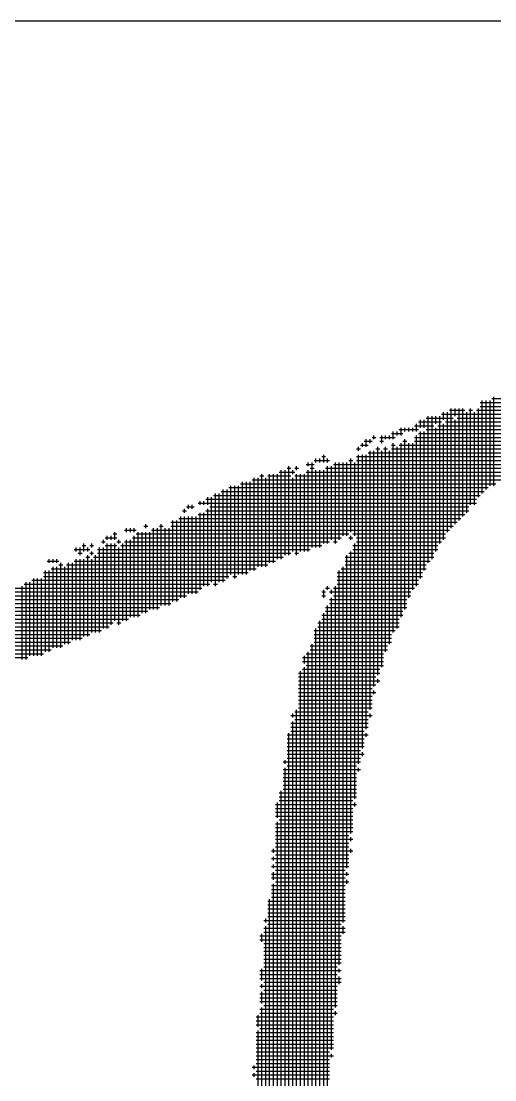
# Model space of a CAD drawing. Header units: feet. Extents: x 0 to 510288, y 0 to 371336.
# Drawn here: x 354341 to 354919, y 89041 to 90336 of the extents above; entities that cross this region are included whole.
import ezdxf
from ezdxf.enums import TextEntityAlignment as Align

# ---------------------------------------------------------------- set-up
doc = ezdxf.new("R2010")
doc.units = ezdxf.units.FT
doc.header["$LTSCALE"] = 100
doc.header["$MEASUREMENT"] = 0
for name, color, linetype in [('CX-BORD-LIN1', 4, 'CONTINUOUS'), ('CX-BORD-LIN2', 3, 'CONTINUOUS'), ('CX-BORD-TEX2', 7, 'CONTINUOUS'), ('CX-BORD-TEX3', 6, 'CONTINUOUS'), ('CX-MISC', 2, 'CONTINUOUS')]:
    doc.layers.add(name, color=color, linetype=linetype)
doc.styles.add('TB_TEXT', font='')
doc.styles.add('TB_WBTXT', font='')
doc.styles.add('TB_WMTXT', font='')
doc.styles.get('TB_TEXT').set_extended_font_data('Dotum')
doc.styles.get('TB_WBTXT').set_extended_font_data('Dotum')
doc.styles.get('TB_WMTXT').set_extended_font_data('Dotum')

# ---------------------------------------------------------------- blocks, each defined once
blk = doc.blocks.new('CXBLKA1-KHCA')
at = {"layer": 'CX-BORD-LIN2'}
blk.add_lwpolyline([(558, 12), (270, 12)], dxfattribs=at)
at = {"layer": 'CX-BORD-LIN1', "style": 'TB_TEXT'}
for tag, p in [('TR_RCON5', (342.3033, 33)), ('TR_RCON4', (342.3033, 27)), ('TR_RCON3', (342.3033, 21)), ('TR_RCON2', (342.3033, 15)), ('TR_RCON1', (342.3033, 9))]:
    blk.add_attdef(tag, text='', height=3.5, dxfattribs=at).set_placement(p, align=Align.MIDDLE_LEFT)
for tag, height, p in [('TR_DGN5', 3.5, (451.1185, 33)), ('TR_CHK5', 3.5, (491.1185, 33)), ('TR_RDAT5', 3.5, (317.5, 33)), ('TR_APP5', 3.5, (531.1185, 33)), ('TR_RNUM5', 3, (285.1051, 32.6366)), ('TR_DGN4', 3.5, (451.1185, 27)), ('TR_CHK4', 3.5, (491.1185, 27)), ('TR_RDAT4', 3.5, (317.5, 27)), ('TR_APP4', 3.5, (531.1185, 27)), ('TR_RNUM4', 3, (285.1051, 26.6366)), ('TR_RDAT3', 3.5, (317.5, 21)), ('TR_DGN3', 3.5, (451.1185, 21)), ('TR_CHK3', 3.5, (491.1185, 21)), ('TR_APP3', 3.5, (531.1185, 21)), ('TR_RNUM3', 3, (285.1051, 20.6366)), ('TR_RDAT2', 3.5, (317.5, 15)), ('TR_DGN2', 3.5, (451.1185, 15)), ('TR_CHK2', 3.5, (491.1185, 15)), ('TR_APP2', 3.5, (531.1185, 15)), ('TR_RNUM2', 3, (285.1051, 14.6366)), ('TR_DGN1', 3.5, (451.1185, 9)), ('TR_CHK1', 3.5, (491.1185, 9)), ('TR_RDAT1', 3.5, (317.5, 9)), ('TR_APP1', 3.5, (531.1185, 9)), ('TR_RNUM1', 3, (285.1051, 8.6366))]:
    blk.add_attdef(tag, text='', height=height, dxfattribs=at).set_placement(p, align=Align.MIDDLE_CENTER)
at = {"layer": 'CX-BORD-LIN2', "style": 'TB_TEXT'}
blk.add_attdef('TD_VERSION', text='', height=3, rotation=90, dxfattribs=at).set_placement((800.5, 48.0149), align=Align.MIDDLE_CENTER)
at = {"layer": 'CX-BORD-TEX2', "style": 'TB_WMTXT'}
for tag, height, p in [('TB_CNAME', 5, (15.3448, 531.8324)), ('TB_CSCOP', 4, (16.6346, 523.8324))]:
    blk.add_attdef(tag, text='', height=height, dxfattribs=at).set_placement(p, align=Align.BOTTOM_LEFT)
at = {"layer": 'CX-BORD-TEX2', "style": 'TB_WBTXT'}
for tag, height, p in [('TB_MTITIL', 10, (398, 533.3264)), ('TB_STITL', 7, (398, 518.3264))]:
    blk.add_attdef(tag, text='', height=height, dxfattribs=at).set_placement(p, align=Align.MIDDLE_CENTER)
at = {"layer": 'CX-BORD-TEX3', "style": 'TB_TEXT'}
for tag, height, p in [('TD_LNDST', 4.5, (215, 31.5)), ('TD_DSECT', 4.5, (605.5, 31.5)), ('TD_DDIST', 4.5, (654.5, 31.5)), ('TD_DNAME_TOP', 4.5, (755, 27.957)), ('TD_CSECT', 4.5, (605.5, 22.5)), ('TD_CDIST', 4.5, (654.5, 22.5)), ('TD_DNAME_MAIN', 4.5, (755, 21.4731)), ('TD_DNAME_BOT', 3, (755, 15.2489)), ('TD_HSCAL', 4.5, (620.8841, 13.7484)), ('TD_VSCAL', 4.5, (656.8615, 13.7484)), ('TD_CCOMP', 4.5, (215, 13.5927)), ('TD_CSTEP', 4.5, (250.744, 5.125)), ('TD_FIELD', 4.5, (180, 5.125)), ('TD_DWGNO', 4.5, (755, 5.0017)), ('TD_DWGCODE', 4.5, (637, 4.7908))]:
    blk.add_attdef(tag, text='', height=height, dxfattribs=at).set_placement(p, align=Align.MIDDLE_CENTER)
for tag, height, width, p in [('TD_DCOMP', 4.5, 0.95, (215, 22.5875)), ('TD_CNAME', 5, 0.78, (65, 7.5956))]:
    blk.add_attdef(tag, text='', height=height, dxfattribs=dict(at, width=width)).set_placement(p, align=Align.MIDDLE_CENTER)

msp = doc.modelspace()

# ---------------------------------------------------------------- linework, layer by layer
at = {"layer": 'CX-MISC'}
for p, q in [((354901.7, 89869.5, 12271.3), (355194.7, 89869.5, 12271.3)), ((354904.1, 89758.5, 12271.3), (354904.1, 89871.9, 12271.3)), ((354908.8, 89763.2, 12271.3), (354908.8, 89871.9, 12271.3)), ((354913.6, 89767.9, 12271.3), (354913.6, 89871.9, 12271.3)), ((354915.9, 89874.3, 12271.3), (355208.9, 89874.3, 12271.3)), ((354918.3, 89767.9, 12271.3), (354918.3, 89876.6, 12271.3)), ((354854.5, 89855.4, 12271.3), (355142.7, 89855.4, 12271.3)), ((354856.9, 89848.3, 12271.3), (354856.9, 89857.7, 12271.3)), ((354861.6, 89711.2, 12271.3), (354861.6, 89857.7, 12271.3)), ((354863.9, 89860.1, 12271.3), (354882.8, 89860.1, 12271.3)), ((354866.3, 89716, 12271.3), (354866.3, 89862.4, 12271.3)), ((354871, 89853, 12271.3), (354871, 89862.4, 12271.3)), ((354875.8, 89725.4, 12271.3), (354875.8, 89862.4, 12271.3)), ((354880.5, 89730.1, 12271.3), (354880.5, 89862.4, 12271.3)), ((354885.2, 89734.9, 12271.3), (354885.2, 89857.7, 12271.3)), ((354887.6, 89860.1, 12271.3), (354892.3, 89860.1, 12271.3)), ((354889.9, 89744.3, 12271.3), (354889.9, 89862.4, 12271.3)), ((354894.7, 89744.3, 12271.3), (354894.7, 89857.7, 12271.3)), ((354897, 89860.1, 12271.3), (355171.1, 89860.1, 12271.3)), ((354899.4, 89753.8, 12271.3), (354899.4, 89862.4, 12271.3)), ((354901.7, 89864.8, 12271.3), (355185.2, 89864.8, 12271.3)), ((354821.4, 89841.2, 12271.3), (354845, 89841.2, 12271.3)), ((354823.8, 89834.1, 12271.3), (354823.8, 89843.5, 12271.3)), ((354826.1, 89845.9, 12271.3), (354854.5, 89845.9, 12271.3)), ((354828.5, 89838.8, 12271.3), (354828.5, 89848.3, 12271.3)), ((354833.2, 89838.8, 12271.3), (354833.2, 89848.3, 12271.3)), ((354835.6, 89850.6, 12271.3), (354868.7, 89850.6, 12271.3)), ((354838, 89673.4, 12271.3), (354838, 89853, 12271.3)), ((354842.7, 89678.2, 12271.3), (354842.7, 89853, 12271.3)), ((354847.4, 89843.5, 12271.3), (354847.4, 89853, 12271.3)), ((354849.8, 89841.2, 12271.3), (355123.8, 89841.2, 12271.3)), ((354852.1, 89697.1, 12271.3), (354852.1, 89853, 12271.3)), ((354856.9, 89701.8, 12271.3), (354856.9, 89843.5, 12271.3)), ((354859.2, 89845.9, 12271.3), (355133.3, 89845.9, 12271.3)), ((354871, 89720.7, 12271.3), (354871, 89848.3, 12271.3)), ((354873.4, 89850.6, 12271.3), (355138, 89850.6, 12271.3)), ((354771.8, 89824.6, 12271.3), (354771.8, 89829.4, 12271.3)), ((354781.3, 89819.9, 12271.3), (354781.3, 89829.4, 12271.3)), ((354786, 89824.6, 12271.3), (354786, 89829.4, 12271.3)), ((354790.7, 89824.6, 12271.3), (354790.7, 89829.4, 12271.3)), ((354793.1, 89831.7, 12271.3), (354807.2, 89831.7, 12271.3)), ((354795.4, 89824.6, 12271.3), (354795.4, 89834.1, 12271.3)), ((354800.2, 89829.4, 12271.3), (354800.2, 89834.1, 12271.3)), ((354802.5, 89836.5, 12271.3), (354826.1, 89836.5, 12271.3)), ((354804.9, 89829.4, 12271.3), (354804.9, 89838.8, 12271.3)), ((354809.6, 89834.1, 12271.3), (354809.6, 89838.8, 12271.3)), ((354814.3, 89834.1, 12271.3), (354814.3, 89838.8, 12271.3)), ((354819.1, 89834.1, 12271.3), (354819.1, 89838.8, 12271.3)), ((354823.8, 89645.1, 12271.3), (354823.8, 89829.4, 12271.3)), ((354826.1, 89831.7, 12271.3), (355095.5, 89831.7, 12271.3)), ((354828.5, 89654.5, 12271.3), (354828.5, 89834.1, 12271.3)), ((354833.2, 89664, 12271.3), (354833.2, 89834.1, 12271.3)), ((354835.6, 89836.5, 12271.3), (355104.9, 89836.5, 12271.3)), ((354847.4, 89687.6, 12271.3), (354847.4, 89838.8, 12271.3)), ((354752.9, 89810.5, 12271.3), (354752.9, 89815.2, 12271.3)), ((354755.3, 89817.6, 12271.3), (354764.7, 89817.6, 12271.3)), ((354757.6, 89815.2, 12271.3), (354757.6, 89819.9, 12271.3)), ((354760, 89822.3, 12271.3), (354769.4, 89822.3, 12271.3)), ((354762.4, 89815.2, 12271.3), (354762.4, 89824.6, 12271.3)), ((354767.1, 89819.9, 12271.3), (354767.1, 89824.6, 12271.3)), ((354769.4, 89827, 12271.3), (354774.2, 89827, 12271.3)), ((354776.5, 89536.4, 12271.3), (354776.5, 89815.2, 12271.3)), ((354778.9, 89827, 12271.3), (354797.8, 89827, 12271.3)), ((354778.9, 89822.3, 12271.3), (354783.6, 89822.3, 12271.3)), ((354786, 89564.8, 12271.3), (354786, 89815.2, 12271.3)), ((354793.1, 89817.6, 12271.3), (354797.8, 89817.6, 12271.3)), ((354795.4, 89588.4, 12271.3), (354795.4, 89819.9, 12271.3)), ((354800.2, 89593.1, 12271.3), (354800.2, 89815.2, 12271.3)), ((354802.5, 89817.6, 12271.3), (355048.2, 89817.6, 12271.3)), ((354804.9, 89607.3, 12271.3), (354804.9, 89819.9, 12271.3)), ((354807.2, 89822.3, 12271.3), (354812, 89822.3, 12271.3)), ((354809.6, 89616.7, 12271.3), (354809.6, 89824.6, 12271.3)), ((354814.3, 89630.9, 12271.3), (354814.3, 89819.9, 12271.3)), ((354819.1, 89640.4, 12271.3), (354819.1, 89819.9, 12271.3)), ((354821.4, 89827, 12271.3), (355081.3, 89827, 12271.3)), ((354821.4, 89822.3, 12271.3), (355067.1, 89822.3, 12271.3)), ((354708, 89803.4, 12271.3), (354712.7, 89803.4, 12271.3)), ((354710.4, 89796.3, 12271.3), (354710.4, 89805.7, 12271.3)), ((354750.5, 89812.8, 12271.3), (354755.3, 89812.8, 12271.3)), ((354750.5, 89803.4, 12271.3), (355019.9, 89803.4, 12271.3)), ((354752.9, 89427.7, 12271.3), (354752.9, 89805.7, 12271.3)), ((354757.6, 89446.6, 12271.3), (354757.6, 89805.7, 12271.3)), ((354762.4, 89470.3, 12271.3), (354762.4, 89805.7, 12271.3)), ((354764.7, 89808.1, 12271.3), (355024.6, 89808.1, 12271.3)), ((354767.1, 89493.9, 12271.3), (354767.1, 89810.5, 12271.3)), ((354771.8, 89522.2, 12271.3), (354771.8, 89810.5, 12271.3)), ((354774.2, 89812.8, 12271.3), (354778.9, 89812.8, 12271.3)), ((354781.3, 89545.9, 12271.3), (354781.3, 89810.5, 12271.3)), ((354783.6, 89812.8, 12271.3), (354788.3, 89812.8, 12271.3)), ((354790.7, 89574.2, 12271.3), (354790.7, 89810.5, 12271.3)), ((354793.1, 89812.8, 12271.3), (355038.8, 89812.8, 12271.3)), ((354665.5, 89789.2, 12271.3), (354670.2, 89789.2, 12271.3)), ((354667.9, 89682.9, 12271.3), (354667.9, 89791.6, 12271.3)), ((354674.9, 89789.2, 12271.3), (354679.7, 89789.2, 12271.3)), ((354677.3, 89786.8, 12271.3), (354677.3, 89791.6, 12271.3)), ((354689.1, 89793.9, 12271.3), (354698.6, 89793.9, 12271.3)), ((354691.5, 89791.6, 12271.3), (354691.5, 89796.3, 12271.3)), ((354693.8, 89789.2, 12271.3), (354698.6, 89789.2, 12271.3)), ((354696.2, 89692.3, 12271.3), (354696.2, 89796.3, 12271.3)), ((354698.6, 89798.7, 12271.3), (354717.5, 89798.7, 12271.3)), ((354700.9, 89796.3, 12271.3), (354700.9, 89801, 12271.3)), ((354705.7, 89796.3, 12271.3), (354705.7, 89801, 12271.3)), ((354712.7, 89789.2, 12271.3), (354972.6, 89789.2, 12271.3)), ((354715.1, 89796.3, 12271.3), (354715.1, 89801, 12271.3)), ((354715.1, 89697.1, 12271.3), (354715.1, 89791.6, 12271.3)), ((354719.8, 89701.8, 12271.3), (354719.8, 89791.6, 12271.3)), ((354722.2, 89793.9, 12271.3), (354986.8, 89793.9, 12271.3)), ((354724.6, 89697.1, 12271.3), (354724.6, 89796.3, 12271.3)), ((354729.3, 89701.8, 12271.3), (354729.3, 89796.3, 12271.3)), ((354734, 89706.5, 12271.3), (354734, 89796.3, 12271.3)), ((354738.7, 89706.5, 12271.3), (354738.7, 89796.3, 12271.3)), ((354741.1, 89798.7, 12271.3), (354745.8, 89798.7, 12271.3)), ((354743.5, 89711.2, 12271.3), (354743.5, 89801, 12271.3)), ((354748.2, 89706.5, 12271.3), (354748.2, 89796.3, 12271.3)), ((354750.5, 89798.7, 12271.3), (355010.4, 89798.7, 12271.3)), ((354625.3, 89664, 12271.3), (354625.3, 89777.4, 12271.3)), ((354630.1, 89668.7, 12271.3), (354630.1, 89777.4, 12271.3)), ((354632.4, 89779.8, 12271.3), (354637.1, 89779.8, 12271.3)), ((354634.8, 89668.7, 12271.3), (354634.8, 89782.1, 12271.3)), ((354639.5, 89668.7, 12271.3), (354639.5, 89777.4, 12271.3)), ((354641.9, 89779.8, 12271.3), (354670.2, 89779.8, 12271.3)), ((354644.2, 89673.4, 12271.3), (354644.2, 89782.1, 12271.3)), ((354649, 89673.4, 12271.3), (354649, 89782.1, 12271.3)), ((354653.7, 89678.2, 12271.3), (354653.7, 89782.1, 12271.3)), ((354656, 89784.5, 12271.3), (354674.9, 89784.5, 12271.3)), ((354658.4, 89678.2, 12271.3), (354658.4, 89786.8, 12271.3)), ((354663.1, 89682.9, 12271.3), (354663.1, 89786.8, 12271.3)), ((354672.6, 89782.1, 12271.3), (354672.6, 89786.8, 12271.3)), ((354672.6, 89687.6, 12271.3), (354672.6, 89777.4, 12271.3)), ((354674.9, 89779.8, 12271.3), (354944.3, 89779.8, 12271.3)), ((354677.3, 89682.9, 12271.3), (354677.3, 89782.1, 12271.3)), ((354682, 89687.6, 12271.3), (354682, 89782.1, 12271.3)), ((354686.8, 89687.6, 12271.3), (354686.8, 89782.1, 12271.3)), ((354689.1, 89784.5, 12271.3), (354963.2, 89784.5, 12271.3)), ((354691.5, 89687.6, 12271.3), (354691.5, 89786.8, 12271.3)), ((354700.9, 89692.3, 12271.3), (354700.9, 89786.8, 12271.3)), ((354705.7, 89692.3, 12271.3), (354705.7, 89786.8, 12271.3)), ((354710.4, 89697.1, 12271.3), (354710.4, 89786.8, 12271.3)), ((354587.5, 89649.8, 12271.3), (354587.5, 89763.2, 12271.3)), ((354592.3, 89654.5, 12271.3), (354592.3, 89763.2, 12271.3)), ((354594.6, 89765.6, 12271.3), (354911.2, 89765.6, 12271.3)), ((354597, 89659.3, 12271.3), (354597, 89767.9, 12271.3)), ((354601.7, 89654.5, 12271.3), (354601.7, 89767.9, 12271.3)), ((354606.4, 89659.3, 12271.3), (354606.4, 89767.9, 12271.3)), ((354608.8, 89770.3, 12271.3), (354920.6, 89770.3, 12271.3)), ((354611.2, 89659.3, 12271.3), (354611.2, 89772.7, 12271.3)), ((354615.9, 89659.3, 12271.3), (354615.9, 89772.7, 12271.3)), ((354620.6, 89664, 12271.3), (354620.6, 89772.7, 12271.3)), ((354623, 89775, 12271.3), (354930.1, 89775, 12271.3)), ((354566.3, 89751.4, 12271.3), (354897, 89751.4, 12271.3)), ((354568.6, 89744.3, 12271.3), (354568.6, 89753.8, 12271.3)), ((354573.4, 89649.8, 12271.3), (354573.4, 89753.8, 12271.3)), ((354575.7, 89756.1, 12271.3), (354901.7, 89756.1, 12271.3)), ((354578.1, 89645.1, 12271.3), (354578.1, 89758.5, 12271.3)), ((354582.8, 89649.8, 12271.3), (354582.8, 89758.5, 12271.3)), ((354585.2, 89760.9, 12271.3), (354906.5, 89760.9, 12271.3)), ((354537.9, 89737.2, 12271.3), (354542.6, 89737.2, 12271.3)), ((354540.3, 89734.9, 12271.3), (354540.3, 89739.6, 12271.3)), ((354542.6, 89742, 12271.3), (354552.1, 89742, 12271.3)), ((354545, 89739.6, 12271.3), (354545, 89744.3, 12271.3)), ((354549.7, 89739.6, 12271.3), (354549.7, 89744.3, 12271.3)), ((354556.8, 89746.7, 12271.3), (354897, 89746.7, 12271.3)), ((354559.2, 89744.3, 12271.3), (354559.2, 89749, 12271.3)), ((354563.9, 89744.3, 12271.3), (354563.9, 89749, 12271.3)), ((354566.3, 89737.2, 12271.3), (354887.6, 89737.2, 12271.3)), ((354568.6, 89645.1, 12271.3), (354568.6, 89739.6, 12271.3)), ((354571, 89742, 12271.3), (354887.6, 89742, 12271.3)), ((354526.1, 89626.2, 12271.3), (354526.1, 89725.4, 12271.3)), ((354530.8, 89626.2, 12271.3), (354530.8, 89725.4, 12271.3)), ((354533.2, 89727.8, 12271.3), (354878.1, 89727.8, 12271.3)), ((354535.6, 89630.9, 12271.3), (354535.6, 89730.1, 12271.3)), ((354540.3, 89630.9, 12271.3), (354540.3, 89730.1, 12271.3)), ((354545, 89635.6, 12271.3), (354545, 89730.1, 12271.3)), ((354549.7, 89635.6, 12271.3), (354549.7, 89730.1, 12271.3)), ((354554.5, 89635.6, 12271.3), (354554.5, 89730.1, 12271.3)), ((354556.8, 89732.5, 12271.3), (354882.8, 89732.5, 12271.3)), ((354559.2, 89640.4, 12271.3), (354559.2, 89734.9, 12271.3)), ((354563.9, 89645.1, 12271.3), (354563.9, 89734.9, 12271.3)), ((354455.2, 89701.8, 12271.3), (354455.2, 89711.2, 12271.3)), ((354467, 89713.6, 12271.3), (354481.2, 89713.6, 12271.3)), ((354469.4, 89711.2, 12271.3), (354469.4, 89716, 12271.3)), ((354474.1, 89711.2, 12271.3), (354474.1, 89716, 12271.3)), ((354478.9, 89711.2, 12271.3), (354478.9, 89716, 12271.3)), ((354483.6, 89607.3, 12271.3), (354483.6, 89711.2, 12271.3)), ((354488.3, 89612, 12271.3), (354488.3, 89711.2, 12271.3)), ((354490.7, 89718.3, 12271.3), (354495.4, 89718.3, 12271.3)), ((354493, 89716, 12271.3), (354493, 89720.7, 12271.3)), ((354493, 89612, 12271.3), (354493, 89711.2, 12271.3)), ((354497.8, 89616.7, 12271.3), (354497.8, 89711.2, 12271.3)), ((354500.1, 89713.6, 12271.3), (354863.9, 89713.6, 12271.3)), ((354502.5, 89616.7, 12271.3), (354502.5, 89716, 12271.3)), ((354507.2, 89616.7, 12271.3), (354507.2, 89716, 12271.3)), ((354509.6, 89718.3, 12271.3), (354514.3, 89718.3, 12271.3)), ((354511.9, 89621.5, 12271.3), (354511.9, 89720.7, 12271.3)), ((354516.7, 89621.5, 12271.3), (354516.7, 89716, 12271.3)), ((354521.4, 89621.5, 12271.3), (354521.4, 89716, 12271.3)), ((354523.7, 89723.1, 12271.3), (354873.4, 89723.1, 12271.3)), ((354523.7, 89718.3, 12271.3), (354868.7, 89718.3, 12271.3)), ((354438.7, 89699.4, 12271.3), (354443.4, 89699.4, 12271.3)), ((354441.1, 89697.1, 12271.3), (354441.1, 89701.8, 12271.3)), ((354443.4, 89704.2, 12271.3), (354457.6, 89704.2, 12271.3)), ((354445.8, 89701.8, 12271.3), (354445.8, 89706.5, 12271.3)), ((354450.5, 89701.8, 12271.3), (354450.5, 89706.5, 12271.3)), ((354452.9, 89708.9, 12271.3), (354457.6, 89708.9, 12271.3)), ((354457.6, 89699.4, 12271.3), (354462.3, 89699.4, 12271.3)), ((354460, 89697.1, 12271.3), (354460, 89701.8, 12271.3)), ((354467, 89699.4, 12271.3), (354717.5, 89699.4, 12271.3)), ((354469.4, 89602.6, 12271.3), (354469.4, 89701.8, 12271.3)), ((354474.1, 89607.3, 12271.3), (354474.1, 89701.8, 12271.3)), ((354476.5, 89704.2, 12271.3), (354731.6, 89704.2, 12271.3)), ((354478.9, 89607.3, 12271.3), (354478.9, 89706.5, 12271.3)), ((354481.2, 89708.9, 12271.3), (354741.1, 89708.9, 12271.3)), ((354722.2, 89699.4, 12271.3), (354726.9, 89699.4, 12271.3)), ((354741.1, 89704.2, 12271.3), (354745.8, 89704.2, 12271.3)), ((354743.5, 89701.8, 12271.3), (354743.5, 89706.5, 12271.3)), ((354745.8, 89708.9, 12271.3), (354859.2, 89708.9, 12271.3)), ((354750.5, 89704.2, 12271.3), (354859.2, 89704.2, 12271.3)), ((354750.5, 89699.4, 12271.3), (354854.5, 89699.4, 12271.3)), ((354405.6, 89690, 12271.3), (354424.5, 89690, 12271.3)), ((354408, 89687.6, 12271.3), (354408, 89692.3, 12271.3)), ((354410.3, 89685.3, 12271.3), (354415.1, 89685.3, 12271.3)), ((354412.7, 89682.9, 12271.3), (354412.7, 89692.3, 12271.3)), ((354415.1, 89694.7, 12271.3), (354419.8, 89694.7, 12271.3)), ((354417.4, 89687.6, 12271.3), (354417.4, 89697.1, 12271.3)), ((354422.2, 89687.6, 12271.3), (354422.2, 89692.3, 12271.3)), ((354424.5, 89694.7, 12271.3), (354429.2, 89694.7, 12271.3)), ((354424.5, 89685.3, 12271.3), (354429.2, 89685.3, 12271.3)), ((354426.9, 89692.3, 12271.3), (354426.9, 89697.1, 12271.3)), ((354426.9, 89682.9, 12271.3), (354426.9, 89687.6, 12271.3)), ((354434, 89690, 12271.3), (354693.8, 89690, 12271.3)), ((354434, 89685.3, 12271.3), (354670.2, 89685.3, 12271.3)), ((354436.3, 89588.4, 12271.3), (354436.3, 89692.3, 12271.3)), ((354441.1, 89593.1, 12271.3), (354441.1, 89692.3, 12271.3)), ((354443.4, 89694.7, 12271.3), (354457.6, 89694.7, 12271.3)), ((354445.8, 89593.1, 12271.3), (354445.8, 89697.1, 12271.3)), ((354450.5, 89597.8, 12271.3), (354450.5, 89697.1, 12271.3)), ((354455.2, 89602.6, 12271.3), (354455.2, 89697.1, 12271.3)), ((354460, 89597.8, 12271.3), (354460, 89692.3, 12271.3)), ((354462.3, 89694.7, 12271.3), (354708, 89694.7, 12271.3)), ((354464.7, 89602.6, 12271.3), (354464.7, 89697.1, 12271.3)), ((354674.9, 89685.3, 12271.3), (354679.7, 89685.3, 12271.3)), ((354741.1, 89685.3, 12271.3), (354845, 89685.3, 12271.3)), ((354743.5, 89342.7, 12271.3), (354743.5, 89687.6, 12271.3)), ((354745.8, 89694.7, 12271.3), (354849.8, 89694.7, 12271.3)), ((354745.8, 89690, 12271.3), (354849.8, 89690, 12271.3)), ((354748.2, 89385.2, 12271.3), (354748.2, 89697.1, 12271.3)), ((354372.5, 89675.8, 12271.3), (354386.7, 89675.8, 12271.3)), ((354374.9, 89673.4, 12271.3), (354374.9, 89678.2, 12271.3)), ((354379.6, 89673.4, 12271.3), (354379.6, 89678.2, 12271.3)), ((354384.4, 89673.4, 12271.3), (354384.4, 89678.2, 12271.3)), ((354389.1, 89569.5, 12271.3), (354389.1, 89673.4, 12271.3)), ((354398.5, 89574.2, 12271.3), (354398.5, 89673.4, 12271.3)), ((354403.3, 89578.9, 12271.3), (354403.3, 89673.4, 12271.3)), ((354405.6, 89675.8, 12271.3), (354651.3, 89675.8, 12271.3)), ((354408, 89578.9, 12271.3), (354408, 89678.2, 12271.3)), ((354412.7, 89578.9, 12271.3), (354412.7, 89678.2, 12271.3)), ((354417.4, 89583.7, 12271.3), (354417.4, 89678.2, 12271.3)), ((354419.8, 89680.5, 12271.3), (354424.5, 89680.5, 12271.3)), ((354422.2, 89583.7, 12271.3), (354422.2, 89682.9, 12271.3)), ((354426.9, 89588.4, 12271.3), (354426.9, 89678.2, 12271.3)), ((354429.2, 89680.5, 12271.3), (354660.8, 89680.5, 12271.3)), ((354431.6, 89588.4, 12271.3), (354431.6, 89682.9, 12271.3)), ((354736.4, 89680.5, 12271.3), (354845, 89680.5, 12271.3)), ((354736.4, 89675.8, 12271.3), (354840.3, 89675.8, 12271.3)), ((354738.7, 89300.2, 12271.3), (354738.7, 89682.9, 12271.3)), ((354367.8, 89661.6, 12271.3), (354618.2, 89661.6, 12271.3)), ((354370.2, 89564.8, 12271.3), (354370.2, 89664, 12271.3)), ((354374.9, 89564.8, 12271.3), (354374.9, 89664, 12271.3)), ((354377.3, 89666.4, 12271.3), (354627.7, 89666.4, 12271.3)), ((354379.6, 89569.5, 12271.3), (354379.6, 89668.7, 12271.3)), ((354384.4, 89569.5, 12271.3), (354384.4, 89668.7, 12271.3)), ((354386.7, 89671.1, 12271.3), (354391.4, 89671.1, 12271.3)), ((354393.8, 89574.2, 12271.3), (354393.8, 89668.7, 12271.3)), ((354396.2, 89671.1, 12271.3), (354641.9, 89671.1, 12271.3)), ((354726.9, 89661.6, 12271.3), (354830.9, 89661.6, 12271.3)), ((354729.3, 89182, 12271.3), (354729.3, 89664, 12271.3)), ((354731.6, 89666.4, 12271.3), (354835.6, 89666.4, 12271.3)), ((354734, 89234, 12271.3), (354734, 89668.7, 12271.3)), ((354736.4, 89671.1, 12271.3), (354835.6, 89671.1, 12271.3)), ((354344.2, 89647.5, 12271.3), (354571, 89647.5, 12271.3)), ((354346.6, 89555.3, 12271.3), (354346.6, 89649.8, 12271.3)), ((354351.3, 89560, 12271.3), (354351.3, 89649.8, 12271.3)), ((354353.6, 89652.2, 12271.3), (354589.9, 89652.2, 12271.3)), ((354356, 89560, 12271.3), (354356, 89654.5, 12271.3)), ((354360.7, 89560, 12271.3), (354360.7, 89654.5, 12271.3)), ((354365.5, 89560, 12271.3), (354365.5, 89654.5, 12271.3)), ((354367.8, 89656.9, 12271.3), (354594.6, 89656.9, 12271.3)), ((354575.7, 89647.5, 12271.3), (354580.4, 89647.5, 12271.3)), ((354599.3, 89656.9, 12271.3), (354604.1, 89656.9, 12271.3)), ((354726.9, 89656.9, 12271.3), (354830.9, 89656.9, 12271.3)), ((354726.9, 89652.2, 12271.3), (354826.1, 89652.2, 12271.3)), ((354726.9, 89647.5, 12271.3), (354826.1, 89647.5, 12271.3)), ((354301.7, 89638, 12271.3), (354556.8, 89638, 12271.3)), ((354320.6, 89642.7, 12271.3), (354561.5, 89642.7, 12271.3)), ((354341.8, 89555.3, 12271.3), (354341.8, 89645.1, 12271.3)), ((354708, 89638, 12271.3), (354712.7, 89638, 12271.3)), ((354710.4, 89630.9, 12271.3), (354710.4, 89640.4, 12271.3)), ((354712.7, 89642.7, 12271.3), (354717.5, 89642.7, 12271.3)), ((354715.1, 89640.4, 12271.3), (354715.1, 89645.1, 12271.3)), ((354717.5, 89638, 12271.3), (354816.7, 89638, 12271.3)), ((354719.8, 89635.6, 12271.3), (354719.8, 89640.4, 12271.3)), ((354722.2, 89642.7, 12271.3), (354821.4, 89642.7, 12271.3)), ((354724.6, 89130.1, 12271.3), (354724.6, 89645.1, 12271.3)), ((354273.3, 89623.8, 12271.3), (354523.7, 89623.8, 12271.3)), ((354287.5, 89628.6, 12271.3), (354533.2, 89628.6, 12271.3)), ((354292.2, 89633.3, 12271.3), (354542.6, 89633.3, 12271.3)), ((354708, 89633.3, 12271.3), (354712.7, 89633.3, 12271.3)), ((354715.1, 89016.7, 12271.3), (354715.1, 89621.5, 12271.3)), ((354717.5, 89628.6, 12271.3), (354812, 89628.6, 12271.3)), ((354717.5, 89623.8, 12271.3), (354812, 89623.8, 12271.3)), ((354719.8, 89078.1, 12271.3), (354719.8, 89630.9, 12271.3)), ((354722.2, 89633.3, 12271.3), (354816.7, 89633.3, 12271.3)), ((354235.5, 89609.7, 12271.3), (354485.9, 89609.7, 12271.3)), ((354249.7, 89614.4, 12271.3), (354495.4, 89614.4, 12271.3)), ((354259.1, 89619.1, 12271.3), (354509.6, 89619.1, 12271.3)), ((354708, 89609.7, 12271.3), (354807.2, 89609.7, 12271.3)), ((354710.4, 88969.4, 12271.3), (354710.4, 89612, 12271.3)), ((354712.7, 89619.1, 12271.3), (354812, 89619.1, 12271.3)), ((354712.7, 89614.4, 12271.3), (354807.2, 89614.4, 12271.3)), ((354197.7, 89595.5, 12271.3), (354448.1, 89595.5, 12271.3)), ((354211.9, 89600.2, 12271.3), (354452.9, 89600.2, 12271.3)), ((354226.1, 89604.9, 12271.3), (354471.8, 89604.9, 12271.3)), ((354457.6, 89600.2, 12271.3), (354462.3, 89600.2, 12271.3)), ((354703.3, 89600.2, 12271.3), (354802.5, 89600.2, 12271.3)), ((354703.3, 89595.5, 12271.3), (354802.5, 89595.5, 12271.3)), ((354705.7, 88822.9, 12271.3), (354705.7, 89602.6, 12271.3)), ((354708, 89604.9, 12271.3), (354802.5, 89604.9, 12271.3)), ((354145.7, 89586, 12271.3), (354424.5, 89586, 12271.3)), ((354188.3, 89590.8, 12271.3), (354438.7, 89590.8, 12271.3)), ((354698.6, 89590.8, 12271.3), (354797.8, 89590.8, 12271.3)), ((354698.6, 89586, 12271.3), (354793.1, 89586, 12271.3)), ((354700.9, 88818.2, 12271.3), (354700.9, 89593.1, 12271.3)), ((354112.7, 89571.9, 12271.3), (354391.4, 89571.9, 12271.3)), ((354126.8, 89576.6, 12271.3), (354400.9, 89576.6, 12271.3)), ((354136.3, 89581.3, 12271.3), (354415.1, 89581.3, 12271.3)), ((354693.8, 89571.9, 12271.3), (354788.3, 89571.9, 12271.3)), ((354696.2, 88813.5, 12271.3), (354696.2, 89574.2, 12271.3)), ((354698.6, 89581.3, 12271.3), (354793.1, 89581.3, 12271.3)), ((354698.6, 89576.6, 12271.3), (354793.1, 89576.6, 12271.3)), ((354084.3, 89557.7, 12271.3), (354348.9, 89557.7, 12271.3)), ((354089, 89562.4, 12271.3), (354367.8, 89562.4, 12271.3)), ((354093.8, 89567.1, 12271.3), (354377.3, 89567.1, 12271.3)), ((354684.4, 89557.7, 12271.3), (354783.6, 89557.7, 12271.3)), ((354686.8, 89550.6, 12271.3), (354686.8, 89560, 12271.3)), ((354689.1, 89562.4, 12271.3), (354783.6, 89562.4, 12271.3)), ((354691.5, 88813.5, 12271.3), (354691.5, 89564.8, 12271.3)), ((354693.8, 89567.1, 12271.3), (354788.3, 89567.1, 12271.3)), ((354684.4, 89553, 12271.3), (354783.6, 89553, 12271.3)), ((354684.4, 89543.5, 12271.3), (354778.9, 89543.5, 12271.3)), ((354686.8, 88780.4, 12271.3), (354686.8, 89545.9, 12271.3)), ((354689.1, 89548.2, 12271.3), (354783.6, 89548.2, 12271.3)), ((354679.7, 89538.8, 12271.3), (354778.9, 89538.8, 12271.3)), ((354679.7, 89534.1, 12271.3), (354774.2, 89534.1, 12271.3)), ((354682, 88752.1, 12271.3), (354682, 89541.1, 12271.3)), ((354776.5, 89527, 12271.3), (354776.5, 89531.7, 12271.3)), ((354679.7, 89529.3, 12271.3), (354778.9, 89529.3, 12271.3)), ((354679.7, 89524.6, 12271.3), (354774.2, 89524.6, 12271.3)), ((354679.7, 89519.9, 12271.3), (354769.4, 89519.9, 12271.3)), ((354771.8, 89512.8, 12271.3), (354771.8, 89517.5, 12271.3)), ((354679.7, 89515.2, 12271.3), (354774.2, 89515.2, 12271.3)), ((354679.7, 89510.4, 12271.3), (354769.4, 89510.4, 12271.3)), ((354679.7, 89505.7, 12271.3), (354769.4, 89505.7, 12271.3)), ((354674.9, 89491.5, 12271.3), (354764.7, 89491.5, 12271.3)), ((354677.3, 88733.2, 12271.3), (354677.3, 89493.9, 12271.3)), ((354679.7, 89501, 12271.3), (354769.4, 89501, 12271.3)), ((354679.7, 89496.3, 12271.3), (354769.4, 89496.3, 12271.3)), ((354670.2, 89486.8, 12271.3), (354769.4, 89486.8, 12271.3)), ((354672.6, 89484.4, 12271.3), (354672.6, 89489.2, 12271.3)), ((354672.6, 88695.4, 12271.3), (354672.6, 89479.7, 12271.3)), ((354674.9, 89482.1, 12271.3), (354764.7, 89482.1, 12271.3)), ((354767.1, 89484.4, 12271.3), (354767.1, 89489.2, 12271.3)), ((354667.9, 88662.3, 12271.3), (354667.9, 89465.5, 12271.3)), ((354670.2, 89477.4, 12271.3), (354764.7, 89477.4, 12271.3)), ((354670.2, 89472.6, 12271.3), (354764.7, 89472.6, 12271.3)), ((354670.2, 89467.9, 12271.3), (354760, 89467.9, 12271.3)), ((354762.4, 89460.8, 12271.3), (354762.4, 89465.5, 12271.3)), ((354665.5, 89463.2, 12271.3), (354764.7, 89463.2, 12271.3)), ((354665.5, 89458.5, 12271.3), (354760, 89458.5, 12271.3)), ((354665.5, 89453.7, 12271.3), (354760, 89453.7, 12271.3)), ((354665.5, 89449, 12271.3), (354760, 89449, 12271.3)), ((354665.5, 89444.3, 12271.3), (354755.3, 89444.3, 12271.3)), ((354665.5, 89439.6, 12271.3), (354760, 89439.6, 12271.3)), ((354757.6, 89437.2, 12271.3), (354757.6, 89441.9, 12271.3)), ((354660.8, 89430.1, 12271.3), (354755.3, 89430.1, 12271.3)), ((354663.1, 89427.7, 12271.3), (354663.1, 89432.5, 12271.3)), ((354665.5, 89434.8, 12271.3), (354755.3, 89434.8, 12271.3)), ((354660.8, 89420.7, 12271.3), (354755.3, 89420.7, 12271.3)), ((354660.8, 89415.9, 12271.3), (354750.5, 89415.9, 12271.3)), ((354663.1, 88633.9, 12271.3), (354663.1, 89423, 12271.3)), ((354665.5, 89425.4, 12271.3), (354750.5, 89425.4, 12271.3)), ((354752.9, 89418.3, 12271.3), (354752.9, 89423, 12271.3)), ((354660.8, 89411.2, 12271.3), (354750.5, 89411.2, 12271.3)), ((354660.8, 89406.5, 12271.3), (354750.5, 89406.5, 12271.3)), ((354660.8, 89401.8, 12271.3), (354750.5, 89401.8, 12271.3)), ((354656, 89392.3, 12271.3), (354750.5, 89392.3, 12271.3)), ((354656, 89387.6, 12271.3), (354750.5, 89387.6, 12271.3)), ((354658.4, 88619.8, 12271.3), (354658.4, 89394.7, 12271.3)), ((354660.8, 89397, 12271.3), (354750.5, 89397, 12271.3)), ((354651.3, 89378.1, 12271.3), (354750.5, 89378.1, 12271.3)), ((354653.7, 89361.6, 12271.3), (354653.7, 89380.5, 12271.3)), ((354656, 89382.9, 12271.3), (354745.8, 89382.9, 12271.3)), ((354748.2, 89375.8, 12271.3), (354748.2, 89380.5, 12271.3)), ((354651.3, 89373.4, 12271.3), (354745.8, 89373.4, 12271.3)), ((354651.3, 89368.7, 12271.3), (354745.8, 89368.7, 12271.3)), ((354651.3, 89364, 12271.3), (354745.8, 89364, 12271.3)), ((354651.3, 89354.5, 12271.3), (354745.8, 89354.5, 12271.3)), ((354651.3, 89349.8, 12271.3), (354745.8, 89349.8, 12271.3)), ((354653.7, 88596.1, 12271.3), (354653.7, 89356.9, 12271.3)), ((354656, 89359.2, 12271.3), (354745.8, 89359.2, 12271.3)), ((354651.3, 89345.1, 12271.3), (354745.8, 89345.1, 12271.3)), ((354651.3, 89340.3, 12271.3), (354741.1, 89340.3, 12271.3)), ((354743.5, 89333.2, 12271.3), (354743.5, 89338, 12271.3)), ((354649, 89319.1, 12271.3), (354649, 89323.8, 12271.3)), ((354651.3, 89335.6, 12271.3), (354745.8, 89335.6, 12271.3)), ((354651.3, 89330.9, 12271.3), (354741.1, 89330.9, 12271.3)), ((354651.3, 89326.2, 12271.3), (354741.1, 89326.2, 12271.3)), ((354743.5, 89319.1, 12271.3), (354743.5, 89323.8, 12271.3)), ((354646.6, 89321.4, 12271.3), (354745.8, 89321.4, 12271.3)), ((354646.6, 89312, 12271.3), (354741.1, 89312, 12271.3)), ((354649, 89309.6, 12271.3), (354649, 89314.3, 12271.3)), ((354651.3, 89316.7, 12271.3), (354741.1, 89316.7, 12271.3)), ((354646.6, 89302.5, 12271.3), (354741.1, 89302.5, 12271.3)), ((354649, 89300.2, 12271.3), (354649, 89304.9, 12271.3)), ((354651.3, 89307.3, 12271.3), (354741.1, 89307.3, 12271.3)), ((354651.3, 89297.8, 12271.3), (354736.4, 89297.8, 12271.3)), ((354646.6, 89293.1, 12271.3), (354741.1, 89293.1, 12271.3)), ((354646.6, 89288.4, 12271.3), (354736.4, 89288.4, 12271.3)), ((354649, 89286, 12271.3), (354649, 89295.4, 12271.3)), ((354738.7, 89290.7, 12271.3), (354738.7, 89295.4, 12271.3)), ((354738.7, 89281.3, 12271.3), (354738.7, 89286, 12271.3)), ((354646.6, 89278.9, 12271.3), (354736.4, 89278.9, 12271.3)), ((354646.6, 89274.2, 12271.3), (354736.4, 89274.2, 12271.3)), ((354649, 88577.2, 12271.3), (354649, 89281.3, 12271.3)), ((354651.3, 89283.6, 12271.3), (354741.1, 89283.6, 12271.3)), ((354641.9, 89260, 12271.3), (354736.4, 89260, 12271.3)), ((354644.2, 88567.8, 12271.3), (354644.2, 89262.4, 12271.3)), ((354646.6, 89269.5, 12271.3), (354736.4, 89269.5, 12271.3)), ((354646.6, 89264.7, 12271.3), (354736.4, 89264.7, 12271.3)), ((354641.9, 89255.3, 12271.3), (354736.4, 89255.3, 12271.3)), ((354641.9, 89250.6, 12271.3), (354736.4, 89250.6, 12271.3)), ((354641.9, 89245.8, 12271.3), (354736.4, 89245.8, 12271.3)), ((354637.1, 89236.4, 12271.3), (354736.4, 89236.4, 12271.3)), ((354639.5, 89234, 12271.3), (354639.5, 89238.7, 12271.3)), ((354641.9, 89241.1, 12271.3), (354736.4, 89241.1, 12271.3)), ((354634.8, 89210.4, 12271.3), (354634.8, 89219.8, 12271.3)), ((354637.1, 89226.9, 12271.3), (354736.4, 89226.9, 12271.3)), ((354637.1, 89222.2, 12271.3), (354736.4, 89222.2, 12271.3)), ((354639.5, 88553.6, 12271.3), (354639.5, 89229.3, 12271.3)), ((354641.9, 89231.7, 12271.3), (354731.6, 89231.7, 12271.3)), ((354734, 89219.8, 12271.3), (354734, 89229.3, 12271.3)), ((354632.4, 89217.5, 12271.3), (354731.6, 89217.5, 12271.3)), ((354632.4, 89212.8, 12271.3), (354731.6, 89212.8, 12271.3)), ((354637.1, 89208, 12271.3), (354731.6, 89208, 12271.3)), ((354637.1, 89203.3, 12271.3), (354731.6, 89203.3, 12271.3)), ((354637.1, 89198.6, 12271.3), (354731.6, 89198.6, 12271.3)), ((354637.1, 89193.9, 12271.3), (354731.6, 89193.9, 12271.3)), ((354637.1, 89189.1, 12271.3), (354731.6, 89189.1, 12271.3)), ((354637.1, 89184.4, 12271.3), (354731.6, 89184.4, 12271.3)), ((354632.4, 89175, 12271.3), (354731.6, 89175, 12271.3)), ((354632.4, 89170.2, 12271.3), (354726.9, 89170.2, 12271.3)), ((354634.8, 89163.1, 12271.3), (354634.8, 89177.3, 12271.3)), ((354637.1, 89179.7, 12271.3), (354726.9, 89179.7, 12271.3)), ((354729.3, 89172.6, 12271.3), (354729.3, 89177.3, 12271.3)), ((354729.3, 89158.4, 12271.3), (354729.3, 89167.9, 12271.3)), ((354632.4, 89165.5, 12271.3), (354731.6, 89165.5, 12271.3)), ((354632.4, 89156.1, 12271.3), (354726.9, 89156.1, 12271.3)), ((354634.8, 89153.7, 12271.3), (354634.8, 89158.4, 12271.3)), ((354637.1, 89160.8, 12271.3), (354731.6, 89160.8, 12271.3)), ((354632.4, 89146.6, 12271.3), (354726.9, 89146.6, 12271.3)), ((354632.4, 89141.9, 12271.3), (354726.9, 89141.9, 12271.3)), ((354634.8, 89134.8, 12271.3), (354634.8, 89149, 12271.3)), ((354637.1, 89151.3, 12271.3), (354726.9, 89151.3, 12271.3)), ((354632.4, 89137.2, 12271.3), (354726.9, 89137.2, 12271.3)), ((354634.8, 88525.3, 12271.3), (354634.8, 89130.1, 12271.3)), ((354637.1, 89132.4, 12271.3), (354726.9, 89132.4, 12271.3)), ((354627.7, 89118.3, 12271.3), (354722.2, 89118.3, 12271.3)), ((354630.1, 89106.4, 12271.3), (354630.1, 89120.6, 12271.3)), ((354632.4, 89127.7, 12271.3), (354722.2, 89127.7, 12271.3)), ((354632.4, 89123, 12271.3), (354726.9, 89123, 12271.3)), ((354724.6, 89120.6, 12271.3), (354724.6, 89125.3, 12271.3)), ((354627.7, 89113.5, 12271.3), (354722.2, 89113.5, 12271.3)), ((354627.7, 89108.8, 12271.3), (354722.2, 89108.8, 12271.3)), ((354632.4, 89104.1, 12271.3), (354722.2, 89104.1, 12271.3)), ((354627.7, 89099.4, 12271.3), (354722.2, 89099.4, 12271.3)), ((354627.7, 89094.6, 12271.3), (354722.2, 89094.6, 12271.3)), ((354627.7, 89089.9, 12271.3), (354722.2, 89089.9, 12271.3)), ((354630.1, 88511.1, 12271.3), (354630.1, 89101.7, 12271.3)), ((354627.7, 89085.2, 12271.3), (354722.2, 89085.2, 12271.3)), ((354627.7, 89080.5, 12271.3), (354722.2, 89080.5, 12271.3)), ((354627.7, 89075.7, 12271.3), (354717.5, 89075.7, 12271.3)), ((354627.7, 89071, 12271.3), (354722.2, 89071, 12271.3)), ((354627.7, 89066.3, 12271.3), (354717.5, 89066.3, 12271.3)), ((354719.8, 89068.6, 12271.3), (354719.8, 89073.4, 12271.3)), ((354623, 89056.8, 12271.3), (354717.5, 89056.8, 12271.3)), ((354625.3, 89054.5, 12271.3), (354625.3, 89059.2, 12271.3)), ((354627.7, 89061.6, 12271.3), (354717.5, 89061.6, 12271.3)), ((354627.7, 89052.1, 12271.3), (354717.5, 89052.1, 12271.3)), ((354623, 89047.4, 12271.3), (354717.5, 89047.4, 12271.3)), ((354625.3, 89045, 12271.3), (354625.3, 89049.7, 12271.3)), ((354627.7, 89042.7, 12271.3), (354717.5, 89042.7, 12271.3))]:
    msp.add_line(p, q, dxfattribs=at)

# ---------------------------------------------------------------- block references
at = {"layer": 'CX-BORD-LIN1', "xscale": 500, "yscale": 500, "zscale": 500}
msp.add_blockref('CXBLKA1-KHCA', (102287.6, 84335.8), dxfattribs=at)

doc.saveas('drawing.dxf')
